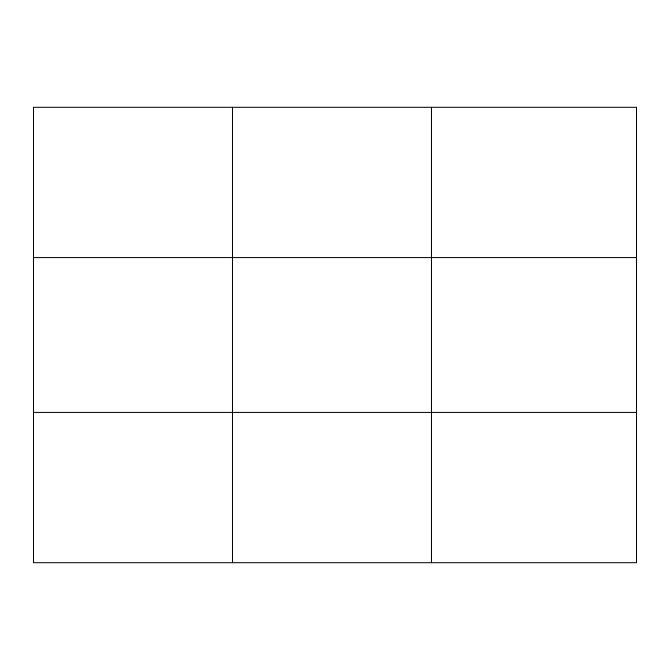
<?xml version="1.0" encoding="UTF-8"?>
<svg xmlns="http://www.w3.org/2000/svg" width="670" height="670" viewBox="0 0 670 670"><rect width="100%" height="100%" fill="white"/><g stroke="black" fill="none" stroke-linecap="round" stroke-linejoin="round"><path stroke-width="1" d="M232.49 107.301L232.49 562.7M431.48 107.301L431.48 562.7M33.5 257.582L636.5 257.582M33.5 412.418L636.5 412.418M636.5 487.559L636.5 562.7L33.5 562.7L33.5 107.301L636.5 107.301L636.5 487.559"/></g></svg>
